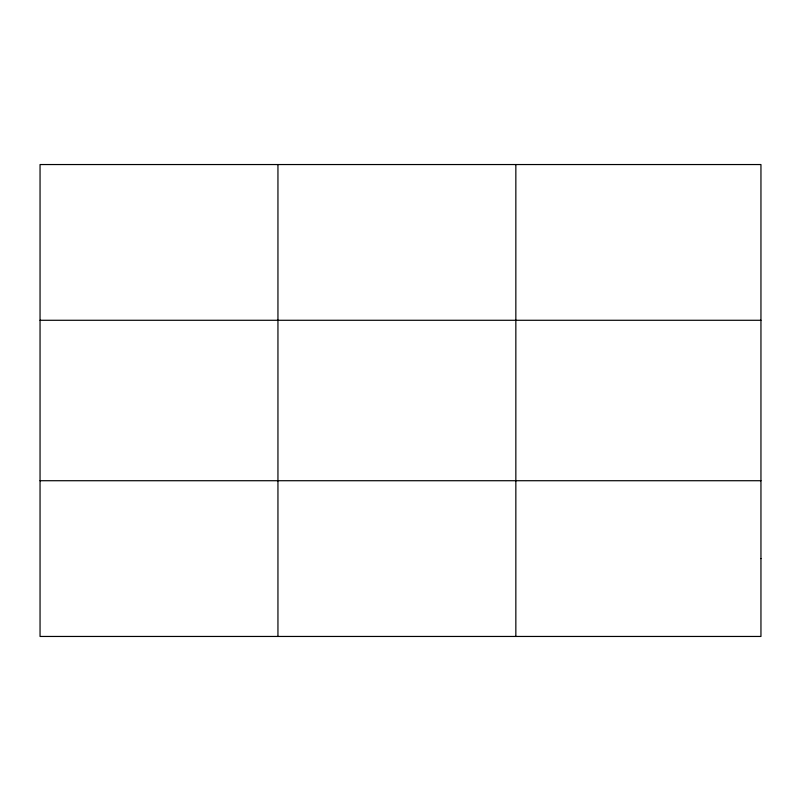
<?xml version="1.0" encoding="UTF-8"?>
<svg xmlns="http://www.w3.org/2000/svg" width="801" height="801" viewBox="0 0 801 801"><rect width="100%" height="100%" fill="white"/><g stroke="black" fill="none" stroke-linecap="round" stroke-linejoin="round"><path stroke-width="1.2" d="M277.947 636.455L277.947 164.545M515.844 636.455L515.844 164.545M40.05 320.28L760.95 320.28M40.05 480.72L760.95 480.72M760.95 558.587L760.95 636.455L40.05 636.455L40.05 164.545L760.95 164.545L760.95 558.587"/></g></svg>
